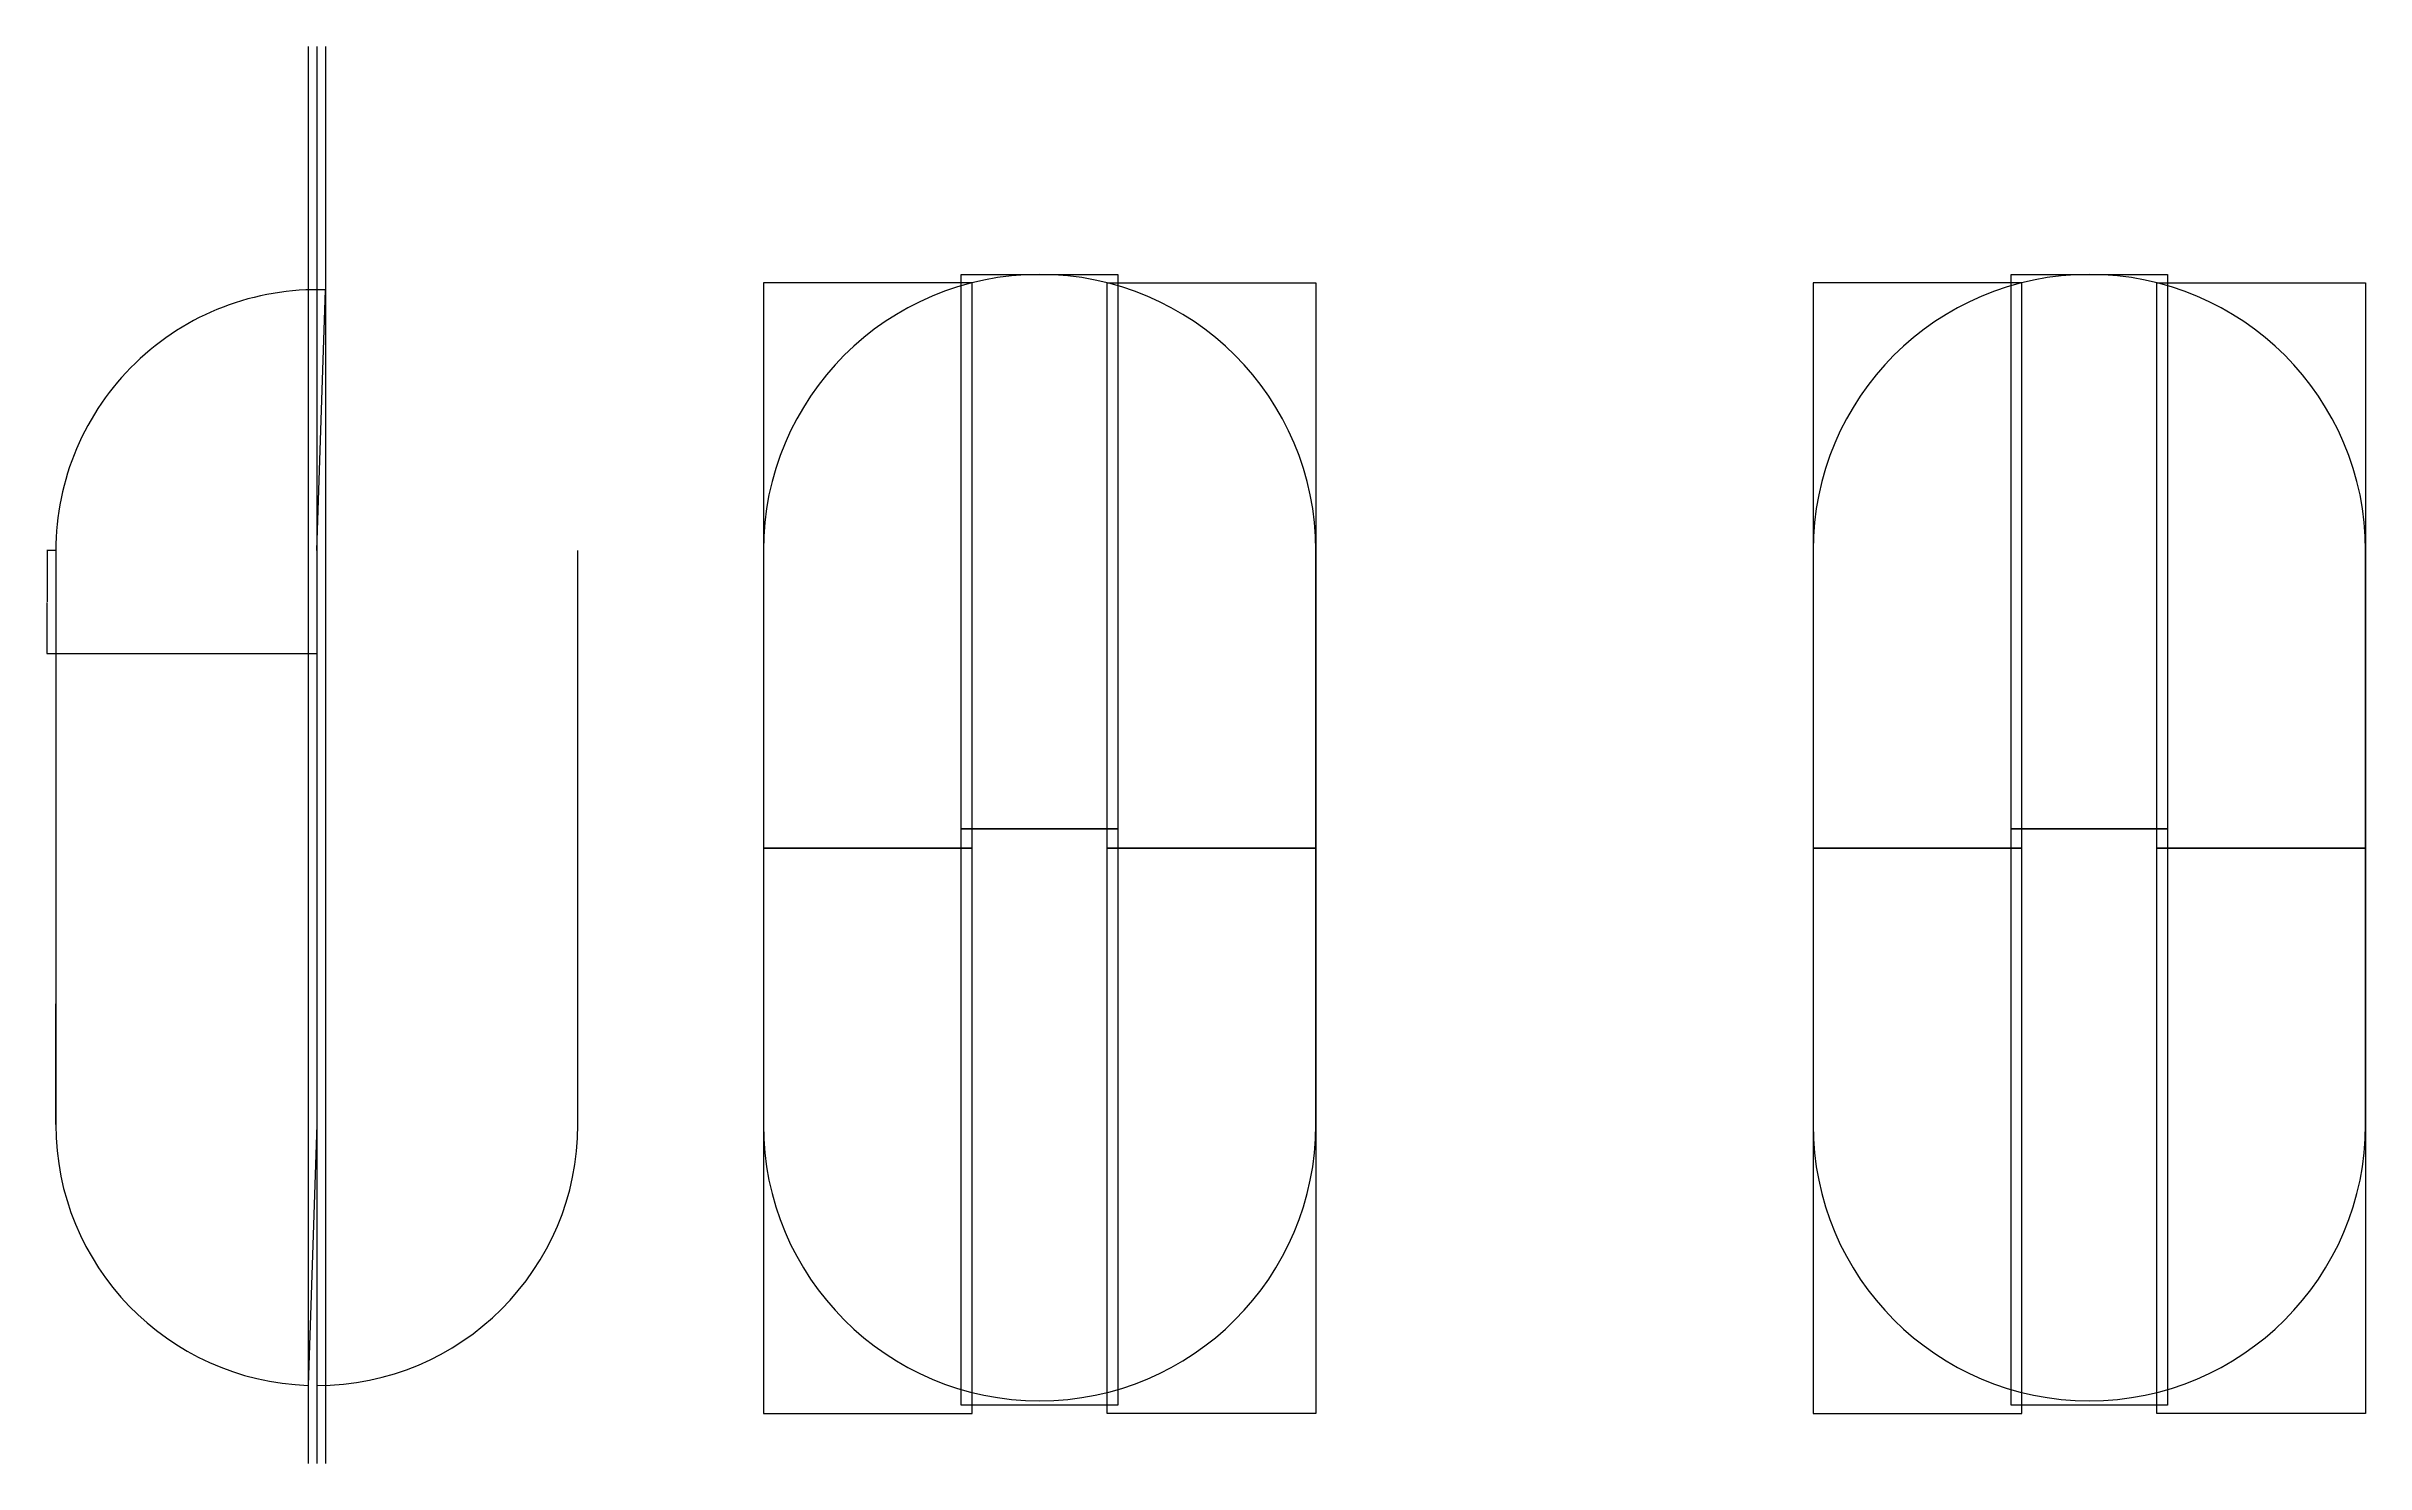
# Model space of a CAD drawing. Header units: inches. Extents: x 61828 to 62895, y 66805 to 67457.
import ezdxf

# ---------------------------------------------------------------- set-up
doc = ezdxf.new("R2010")
doc.units = ezdxf.units.IN
doc.header["$MEASUREMENT"] = 0
doc.layers.add('SHELL', color=40, linetype='Continuous')
doc.styles.get("Standard").update_dxf_attribs({"font": 'arial.ttf'})
doc.dimstyles.get("Standard").update_dxf_attribs({"dimtxt": 0.18, "dimasz": 0.18, "dimexe": 0.18, "dimexo": 0.0625, "dimgap": 0.09, "dimtad": 0, "dimtih": 1, "dimtoh": 1, "dimdec": 4, "dimzin": 0, "dimdsep": 46, "dimtxsty": 'Standard', "dimcen": 0.09, "dimadec": 0, "dimazin": 0, "dimtfac": 1, "dimtdec": 4, "dimtofl": 0, "dimtmove": 0, "dimatfit": 3, "dimfxl": 1, "dimtolj": 1, "dimtzin": 0, "dimarcsym": 0})

# ---------------------------------------------------------------- blocks, each defined once
blk = doc.blocks.new('*D14')
at = {"color": 0, "lineweight": -2, "transparency": 16777216}
for p, q in [((61832.7, 67224.7), (61828.7, 67224.7)), ((61828.9, 67224.5), (61828.9, 67201.1)), ((61828.9, 67177.4), (61828.9, 67200.8)), ((61832.7, 67177.2), (61828.7, 67177.2))]:
    blk.add_line(p, q, dxfattribs=at)
at = {"color": 0, "transparency": 16777216}
for points in [[(61828.9, 67224.5), (61829, 67224.5), (61828.9, 67224.7)], [(61828.9, 67177.4), (61829, 67177.4), (61828.9, 67177.2)]]:
    blk.add_solid(points, dxfattribs=at)
at = {"layer": 'Defpoints', "color": 0, "transparency": 16777216}
for p in [(61832.8, 67224.7), (61828.9, 67177.2), (61832.8, 67177.2)]:
    blk.add_point(p, dxfattribs=at)
at = {"color": 0, "transparency": 16777216, "insert": (61828.9, 67201), "char_height": 0.18, "attachment_point": 5}
blk.add_mtext('\\A1;47.5000', dxfattribs=at)

msp = doc.modelspace()

# ---------------------------------------------------------------- linework, layer by layer
for p, q in [((61948.80072, 67456.59823), (61948.80072, 66804.78467)), ((61952.80072, 67456.59823), (61952.80072, 66804.78467)), ((61956.80072, 67456.59823), (61956.80072, 66804.78467)), ((61952.80072, 67224.70055), (61956.80072, 67344.63386)), ((61952.80072, 67177.20055), (61832.80072, 67177.20055)), ((61832.80072, 66960.70055), (61832.80072, 67016.20055)), ((61952.80072, 66960.70055), (61948.80072, 66840.76723))]:
    msp.add_line(p, q)
for points in [[(62254.05385, 67347.85898), (62158.05385, 67347.85898), (62158.05385, 67087.85898), (62254.05385, 67087.85898)], [(62249.05385, 67351.70055), (62321.05385, 67351.70055), (62321.05385, 67096.70055), (62249.05385, 67096.70055)], [(62316.05385, 67347.85898), (62412.05385, 67347.85898), (62412.05385, 67087.85898), (62316.05385, 67087.85898)], [(62736.59162, 67347.85898), (62640.59162, 67347.85898), (62640.59162, 67087.85898), (62736.59162, 67087.85898)], [(62731.59162, 67351.70055), (62803.59162, 67351.70055), (62803.59162, 67096.70055), (62731.59162, 67096.70055)], [(62798.59162, 67347.85898), (62894.59162, 67347.85898), (62894.59162, 67087.85898), (62798.59162, 67087.85898)], [(62249.05385, 67096.70055), (62321.05385, 67096.70055), (62321.05385, 66831.70055), (62249.05385, 66831.70055)], [(62731.59162, 67096.70055), (62803.59162, 67096.70055), (62803.59162, 66831.70055), (62731.59162, 66831.70055)], [(62254.05385, 67087.85898), (62158.05385, 67087.85898), (62158.05385, 66827.85898), (62254.05385, 66827.85898)], [(62316.05385, 67087.85898), (62412.05385, 67087.85898), (62412.05385, 66827.85898), (62316.05385, 66827.85898)], [(62736.59162, 67087.85898), (62640.59162, 67087.85898), (62640.59162, 66827.85898), (62736.59162, 66827.85898)], [(62798.59162, 67087.85898), (62894.59162, 67087.85898), (62894.59162, 66827.85898), (62798.59162, 66827.85898)]]:
    msp.add_lwpolyline(points, close=True)
at = {"layer": 'SHELL'}
for p, q in [((61832.80072, 67224.70055), (61832.80072, 66960.70055)), ((62072.80072, 66960.70055), (62072.80072, 67224.70055))]:
    msp.add_line(p, q, dxfattribs=at)
for points in [[(62412.05385, 67224.70055, 1), (62158.05385, 67224.70055), (62158.05385, 66960.70055, 1), (62412.05385, 66960.70055)], [(62894.59162, 67224.70055, 1), (62640.59162, 67224.70055), (62640.59162, 66960.70055, 1), (62894.59162, 66960.70055)]]:
    msp.add_lwpolyline(points, format="xyb", close=True, dxfattribs=at)
for centre, start, end in [((61952.80072, 67224.70055), 88.08978683, 180), ((61952.80072, 66960.70055), 180, 268.08978683), ((61952.80072, 66960.70055), 270, 0)]:
    msp.add_arc(centre, 120, start, end, dxfattribs=at)

# ---------------------------------------------------------------- dimensions: what is measured, and where the dimension line sits
dim = msp.add_linear_dim(base=(61828.9218, 67177.20055), p1=(61832.80072, 67224.70055), p2=(61832.80072, 67177.20055), angle=90, dimstyle='Standard')
dim.commit()
dim.dimension.update_dxf_attribs({"geometry": '*D14', "text_midpoint": (61828.9218, 67200.95055)})

doc.saveas('drawing.dxf')
